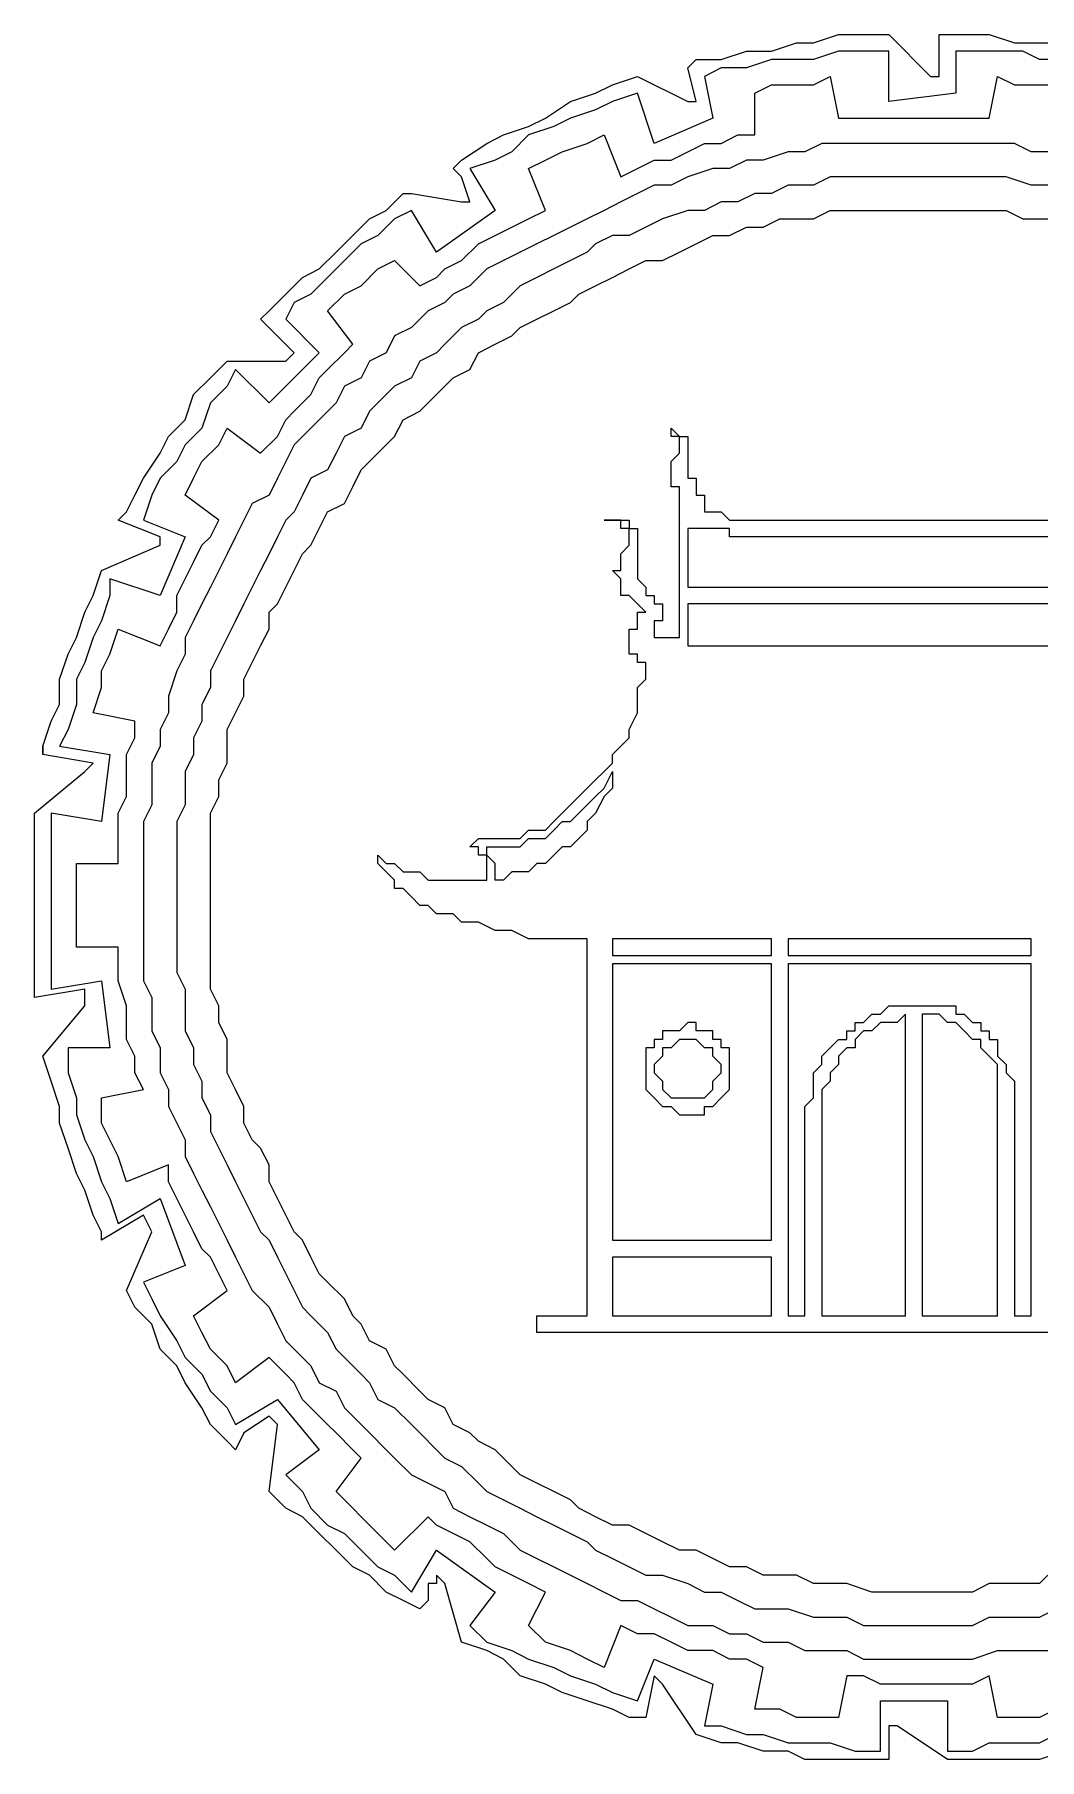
# Model space of a CAD drawing. Extents: x -66030 to 95157, y -13132 to 45879.
# Drawn here: x -56044 to -55575, y 26391 to 27196 of the extents above; entities that cross this region are included whole.
import ezdxf

# ---------------------------------------------------------------- set-up
doc = ezdxf.new("R2010")
doc.units = 0
doc.header["$LTSCALE"] = 100
doc.header["$MEASUREMENT"] = 0
doc.layers.get('0').update_dxf_attribs({"linetype": 'CONTINUOUS'})

msp = doc.modelspace()

# ---------------------------------------------------------------- linework, layer by layer
at = {"lineweight": 0}
for points in [[(-55563.28, 26395.09), (-55575, 26391.18), (-55582.81, 26391.18), (-55594.53, 26391.18), (-55606.25, 26391.18), (-55617.97, 26391.18), (-55641.4, 26406.81), (-55645.31, 26406.81), (-55645.31, 26406.81), (-55645.31, 26406.81), (-55645.31, 26406.81), (-55645.31, 26406.81), (-55645.31, 26406.81), (-55645.31, 26406.81), (-55645.31, 26406.81), (-55645.31, 26406.81), (-55645.31, 26406.81), (-55645.31, 26406.81), (-55645.31, 26406.81), (-55645.31, 26406.81), (-55645.31, 26406.81), (-55645.31, 26406.81), (-55645.31, 26406.81), (-55645.31, 26406.81), (-55645.31, 26406.81), (-55645.31, 26406.81), (-55645.31, 26406.81), (-55645.31, 26406.81), (-55645.31, 26406.81), (-55645.31, 26406.81), (-55645.31, 26406.81), (-55645.31, 26406.81), (-55645.31, 26406.81), (-55645.31, 26406.81), (-55645.31, 26406.81), (-55645.31, 26402.9), (-55645.31, 26402.9), (-55645.31, 26402.9), (-55645.31, 26402.9), (-55645.31, 26402.9), (-55645.31, 26402.9), (-55645.31, 26402.9), (-55645.31, 26402.9), (-55645.31, 26402.9), (-55645.31, 26402.9), (-55645.31, 26402.9), (-55645.31, 26402.9), (-55645.31, 26402.9), (-55645.31, 26402.9), (-55645.31, 26402.9), (-55645.31, 26402.9), (-55645.31, 26402.9), (-55645.31, 26402.9), (-55645.31, 26402.9), (-55645.31, 26402.9), (-55645.31, 26402.9), (-55645.31, 26402.9), (-55645.31, 26402.9), (-55645.31, 26402.9), (-55645.31, 26402.9), (-55645.31, 26402.9), (-55645.31, 26402.9), (-55645.31, 26402.9), (-55645.31, 26402.9), (-55645.31, 26402.9), (-55645.31, 26398.99), (-55645.31, 26398.99), (-55645.31, 26398.99), (-55645.31, 26398.99), (-55645.31, 26398.99), (-55645.31, 26398.99), (-55645.31, 26398.99), (-55645.31, 26398.99), (-55645.31, 26398.99), (-55645.31, 26398.99), (-55645.31, 26398.99), (-55645.31, 26398.99), (-55645.31, 26398.99), (-55645.31, 26398.99), (-55645.31, 26398.99), (-55645.31, 26398.99), (-55645.31, 26398.99), (-55645.31, 26398.99), (-55645.31, 26398.99), (-55645.31, 26398.99), (-55645.31, 26398.99), (-55645.31, 26398.99), (-55645.31, 26398.99), (-55645.31, 26398.99), (-55645.31, 26398.99), (-55645.31, 26398.99), (-55645.31, 26398.99), (-55645.31, 26398.99), (-55645.31, 26398.99), (-55645.31, 26398.99), (-55645.31, 26395.09), (-55645.31, 26395.09), (-55645.31, 26395.09), (-55645.31, 26395.09), (-55645.31, 26395.09), (-55645.31, 26395.09), (-55645.31, 26395.09), (-55645.31, 26391.18), (-55645.31, 26391.18), (-55649.21, 26391.18), (-55660.93, 26391.18), (-55672.65, 26391.18), (-55684.37, 26391.18), (-55692.18, 26395.09), (-55703.9, 26395.09), (-55715.62, 26398.99), (-55723.43, 26398.99), (-55735.15, 26402.9), (-55735.15, 26402.9), (-55735.15, 26402.9), (-55750.77, 26426.34), (-55754.68, 26430.24), (-55758.58, 26410.71), (-55766.39, 26410.71), (-55766.39, 26410.71), (-55774.21, 26414.62), (-55785.92, 26418.52), (-55797.64, 26422.43), (-55805.45, 26426.34), (-55817.17, 26430.24), (-55824.98, 26438.05), (-55832.79, 26441.96), (-55844.51, 26445.87), (-55852.32, 26473.21), (-55856.23, 26477.11), (-55856.23, 26477.11), (-55856.23, 26477.11), (-55856.23, 26477.11), (-55856.23, 26473.21), (-55856.23, 26473.21), (-55856.23, 26473.21), (-55856.23, 26473.21), (-55856.23, 26473.21), (-55860.14, 26473.21), (-55860.14, 26473.21), (-55860.14, 26473.21), (-55860.14, 26473.21), (-55860.14, 26473.21), (-55860.14, 26469.3), (-55860.14, 26469.3), (-55860.14, 26469.3), (-55860.14, 26469.3), (-55860.14, 26469.3), (-55860.14, 26465.4), (-55860.14, 26465.4), (-55864.04, 26461.49), (-55864.04, 26461.49), (-55864.04, 26461.49), (-55864.04, 26461.49), (-55864.04, 26461.49), (-55864.04, 26461.49), (-55864.04, 26461.49), (-55871.85, 26465.4), (-55871.85, 26465.4), (-55879.67, 26469.3), (-55887.48, 26477.11), (-55895.29, 26481.02), (-55903.1, 26488.83), (-55910.91, 26496.64), (-55918.73, 26504.45), (-55926.54, 26508.36), (-55934.35, 26516.17), (-55930.44, 26547.42), (-55934.35, 26551.33), (-55934.35, 26551.33), (-55934.35, 26551.33), (-55946.07, 26543.51), (-55946.07, 26543.51), (-55949.97, 26535.7), (-55949.97, 26535.7), (-55949.97, 26535.7), (-55953.88, 26539.61), (-55961.69, 26547.42), (-55965.6, 26555.23), (-55973.41, 26566.95), (-55977.32, 26574.76), (-55985.13, 26582.57), (-55989.03, 26594.29), (-55996.85, 26602.1), (-56000.75, 26609.92), (-55989.03, 26637.26), (-55992.94, 26645.07), (-56012.47, 26633.35), (-56012.47, 26637.26), (-56016.38, 26645.07), (-56020.28, 26656.79), (-56024.19, 26664.6), (-56028.09, 26676.32), (-56032, 26688.04), (-56032, 26695.85), (-56035.9, 26707.57), (-56039.81, 26719.28), (-56020.28, 26742.72), (-56020.28, 26750.53), (-56043.72, 26746.62), (-56043.72, 26750.53), (-56043.72, 26750.53), (-56043.72, 26750.53), (-56043.72, 26762.25), (-56043.72, 26770.06), (-56043.72, 26781.78), (-56043.72, 26793.5), (-56043.72, 26801.31), (-56043.72, 26813.03), (-56043.72, 26824.74), (-56043.72, 26832.56), (-56043.72, 26832.56), (-56043.72, 26832.56), (-56020.28, 26852.09), (-56016.38, 26855.99), (-56039.81, 26859.9), (-56039.81, 26859.9), (-56039.81, 26859.9), (-56039.81, 26859.9), (-56039.81, 26859.9), (-56039.81, 26859.9), (-56039.81, 26859.9), (-56039.81, 26859.9), (-56039.81, 26859.9), (-56039.81, 26859.9), (-56039.81, 26859.9), (-56039.81, 26859.9), (-56039.81, 26863.8), (-56039.81, 26863.8), (-56035.9, 26875.52), (-56032, 26883.33), (-56032, 26895.05), (-56028.09, 26906.77), (-56024.19, 26914.58), (-56020.28, 26926.3), (-56016.38, 26934.11), (-56012.47, 26945.83), (-55985.13, 26957.55), (-55985.13, 26961.45), (-56004.66, 26969.26), (-56000.75, 26973.17), (-55996.85, 26980.98), (-55992.94, 26988.79), (-55985.13, 27000.51), (-55981.22, 27008.32), (-55973.41, 27016.14), (-55969.5, 27027.85), (-55961.69, 27035.67), (-55953.88, 27043.48), (-55926.54, 27043.48), (-55922.63, 27047.38), (-55938.26, 27063.01), (-55934.35, 27066.91), (-55926.54, 27074.73), (-55918.73, 27082.54), (-55910.91, 27086.44), (-55903.1, 27094.26), (-55895.29, 27102.07), (-55887.48, 27109.88), (-55879.67, 27113.79), (-55871.85, 27121.6), (-55871.85, 27121.6), (-55867.95, 27121.6), (-55844.51, 27117.69), (-55840.61, 27117.69), (-55840.61, 27117.69), (-55840.61, 27117.69), (-55844.51, 27129.41), (-55844.51, 27129.41), (-55848.42, 27133.32), (-55844.51, 27137.22), (-55844.51, 27137.22), (-55844.51, 27137.22), (-55832.79, 27145.03), (-55824.98, 27148.94), (-55813.26, 27152.85), (-55805.45, 27156.75), (-55793.73, 27164.56), (-55782.02, 27168.47), (-55774.21, 27172.38), (-55762.49, 27176.28), (-55739.05, 27164.56), (-55735.15, 27164.56), (-55739.05, 27180.19), (-55735.15, 27184.09), (-55735.15, 27184.09), (-55735.15, 27184.09), (-55723.43, 27184.09), (-55711.71, 27188), (-55699.99, 27188), (-55688.27, 27191.9), (-55680.46, 27191.9), (-55668.74, 27195.81), (-55657.03, 27195.81), (-55645.31, 27195.81), (-55625.78, 27176.28), (-55621.87, 27176.28), (-55621.87, 27176.28), (-55621.87, 27176.28), (-55621.87, 27188), (-55621.87, 27188), (-55621.87, 27195.81), (-55610.15, 27195.81), (-55598.44, 27195.81), (-55586.72, 27191.9), (-55575, 27191.9), (-55563.28, 27191.9)], [(-55563.28, 27184.09), (-55575, 27184.09), (-55582.81, 27188), (-55594.53, 27188), (-55606.25, 27188), (-55614.06, 27188), (-55614.06, 27168.47), (-55645.31, 27164.56), (-55645.31, 27188), (-55657.03, 27188), (-55668.74, 27188), (-55680.46, 27184.09), (-55692.18, 27184.09), (-55699.99, 27184.09), (-55711.71, 27180.19), (-55723.43, 27180.19), (-55731.24, 27176.28), (-55727.33, 27156.75), (-55754.68, 27145.03), (-55762.49, 27168.47), (-55774.21, 27164.56), (-55782.02, 27160.66), (-55793.73, 27156.75), (-55801.55, 27152.85), (-55813.26, 27148.94), (-55821.08, 27141.13), (-55828.89, 27137.22), (-55840.61, 27133.32), (-55828.89, 27113.79), (-55856.23, 27094.26), (-55867.95, 27113.79), (-55875.76, 27109.88), (-55883.57, 27102.07), (-55891.38, 27098.16), (-55899.2, 27090.35), (-55907.01, 27082.54), (-55914.82, 27074.73), (-55922.63, 27070.82), (-55926.54, 27063.01), (-55910.91, 27047.38), (-55934.35, 27023.95), (-55949.97, 27039.57), (-55953.88, 27031.76), (-55961.69, 27023.95), (-55965.6, 27012.23), (-55973.41, 27004.42), (-55977.32, 26996.61), (-55985.13, 26988.79), (-55989.03, 26980.98), (-55992.94, 26969.26), (-55973.41, 26961.45), (-55985.13, 26934.11), (-56008.56, 26941.92), (-56008.56, 26934.11), (-56012.47, 26922.39), (-56016.38, 26914.58), (-56020.28, 26902.86), (-56024.19, 26895.05), (-56024.19, 26883.33), (-56028.09, 26871.62), (-56032, 26863.8), (-56008.56, 26859.9), (-56012.47, 26828.65), (-56035.9, 26832.56), (-56035.9, 26820.84), (-56035.9, 26813.03), (-56035.9, 26801.31), (-56035.9, 26793.5), (-56035.9, 26781.78), (-56035.9, 26773.97), (-56035.9, 26762.25), (-56035.9, 26750.53), (-56012.47, 26754.44), (-56008.56, 26723.19), (-56028.09, 26723.19), (-56028.09, 26711.47), (-56024.19, 26699.75), (-56024.19, 26691.94), (-56020.28, 26680.22), (-56016.38, 26672.41), (-56012.47, 26660.69), (-56008.56, 26652.88), (-56004.66, 26641.16), (-55985.13, 26652.88), (-55973.41, 26621.63), (-55992.94, 26613.82), (-55989.03, 26606.01), (-55985.13, 26598.2), (-55977.32, 26586.48), (-55973.41, 26578.67), (-55965.6, 26570.86), (-55961.69, 26563.04), (-55953.88, 26555.23), (-55949.97, 26547.42), (-55930.44, 26559.14), (-55910.91, 26535.7), (-55926.54, 26523.98), (-55918.73, 26516.17), (-55914.82, 26508.36), (-55907.01, 26500.55), (-55899.2, 26496.64), (-55891.38, 26488.83), (-55883.57, 26481.02), (-55875.76, 26477.11), (-55867.95, 26469.3), (-55856.23, 26488.83), (-55828.89, 26469.3), (-55840.61, 26453.68), (-55832.79, 26445.87), (-55821.08, 26441.96), (-55813.26, 26438.05), (-55801.55, 26434.15), (-55793.73, 26430.24), (-55782.02, 26426.34), (-55774.21, 26422.43), (-55762.49, 26418.52), (-55754.68, 26438.05), (-55727.33, 26426.34), (-55731.24, 26406.81), (-55723.43, 26406.81), (-55711.71, 26402.9), (-55703.9, 26402.9), (-55692.18, 26398.99), (-55680.46, 26398.99), (-55672.65, 26398.99), (-55660.93, 26395.09), (-55649.21, 26395.09), (-55649.21, 26418.52), (-55617.97, 26418.52), (-55617.97, 26395.09), (-55606.25, 26395.09), (-55598.44, 26398.99), (-55586.72, 26398.99), (-55575, 26398.99), (-55567.19, 26402.9)], [(-55567.19, 26414.62), (-55575, 26410.71), (-55586.72, 26410.71), (-55594.53, 26410.71), (-55598.44, 26430.24), (-55606.25, 26426.34), (-55614.06, 26426.34), (-55621.87, 26426.34), (-55629.68, 26426.34), (-55637.5, 26426.34), (-55649.21, 26426.34), (-55657.03, 26430.24), (-55664.84, 26430.24), (-55668.74, 26410.71), (-55676.56, 26410.71), (-55688.27, 26410.71), (-55696.09, 26414.62), (-55707.8, 26414.62), (-55703.9, 26434.15), (-55711.71, 26438.05), (-55719.52, 26438.05), (-55727.33, 26441.96), (-55739.05, 26441.96), (-55746.86, 26445.87), (-55754.68, 26449.77), (-55762.49, 26449.77), (-55770.3, 26453.68), (-55778.11, 26434.15), (-55785.92, 26438.05), (-55793.73, 26441.96), (-55805.45, 26445.87), (-55813.26, 26453.68), (-55805.45, 26469.3), (-55813.26, 26473.21), (-55821.08, 26477.11), (-55828.89, 26481.02), (-55832.79, 26484.92), (-55840.61, 26492.74), (-55848.42, 26496.64), (-55856.23, 26500.55), (-55860.14, 26504.45), (-55875.76, 26488.83), (-55883.57, 26496.64), (-55891.38, 26504.45), (-55895.29, 26508.36), (-55903.1, 26516.17), (-55891.38, 26531.8), (-55895.29, 26535.7), (-55903.1, 26543.51), (-55907.01, 26547.42), (-55914.82, 26555.23), (-55918.73, 26559.14), (-55922.63, 26566.95), (-55926.54, 26570.86), (-55934.35, 26578.67), (-55949.97, 26566.95), (-55953.88, 26574.76), (-55961.69, 26582.57), (-55965.6, 26590.39), (-55969.5, 26598.2), (-55953.88, 26609.92), (-55957.79, 26617.73), (-55961.69, 26625.54), (-55965.6, 26629.45), (-55969.5, 26637.26), (-55973.41, 26645.07), (-55977.32, 26652.88), (-55981.22, 26660.69), (-55981.22, 26668.51), (-56000.75, 26660.69), (-56004.66, 26672.41), (-56008.56, 26680.22), (-56012.47, 26688.04), (-56012.47, 26699.75), (-55992.94, 26703.66), (-55996.85, 26711.47), (-55996.85, 26719.28), (-56000.75, 26727.09), (-56000.75, 26734.91), (-56000.75, 26742.72), (-56004.66, 26754.44), (-56004.66, 26762.25), (-56004.66, 26770.06), (-56024.19, 26770.06), (-56024.19, 26781.78), (-56024.19, 26793.5), (-56024.19, 26801.31), (-56024.19, 26809.12), (-56004.66, 26809.12), (-56004.66, 26816.93), (-56004.66, 26824.74), (-56004.66, 26832.56), (-56000.75, 26840.37), (-56000.75, 26848.18), (-56000.75, 26859.9), (-55996.85, 26867.71), (-55996.85, 26875.52), (-56016.38, 26879.43), (-56012.47, 26891.15), (-56012.47, 26898.96), (-56008.56, 26906.77), (-56004.66, 26918.49), (-55985.13, 26910.68), (-55981.22, 26918.49), (-55977.32, 26926.3), (-55977.32, 26934.11), (-55973.41, 26941.92), (-55969.5, 26949.74), (-55965.6, 26957.55), (-55961.69, 26961.45), (-55957.79, 26969.26), (-55973.41, 26980.98), (-55969.5, 26988.79), (-55965.6, 26996.61), (-55957.79, 27004.42), (-55953.88, 27012.23), (-55938.26, 27000.51), (-55930.44, 27008.32), (-55926.54, 27016.14), (-55922.63, 27020.04), (-55914.82, 27027.85), (-55910.91, 27035.67), (-55907.01, 27039.57), (-55899.2, 27047.38), (-55895.29, 27051.29), (-55907.01, 27066.91), (-55899.2, 27074.73), (-55891.38, 27078.63), (-55883.57, 27086.44), (-55875.76, 27090.35), (-55864.04, 27078.63), (-55856.23, 27082.54), (-55852.32, 27086.44), (-55844.51, 27090.35), (-55836.7, 27098.16), (-55828.89, 27102.07), (-55821.08, 27105.97), (-55813.26, 27109.88), (-55805.45, 27113.79), (-55813.26, 27133.32), (-55805.45, 27137.22), (-55797.64, 27141.13), (-55785.92, 27145.03), (-55778.11, 27148.94), (-55770.3, 27129.41), (-55762.49, 27133.32), (-55754.68, 27137.22), (-55746.86, 27137.22), (-55739.05, 27141.13), (-55731.24, 27145.03), (-55723.43, 27145.03), (-55715.62, 27148.94), (-55707.8, 27148.94), (-55707.8, 27168.47), (-55699.99, 27172.38), (-55692.18, 27172.38), (-55680.46, 27172.38), (-55672.65, 27176.28), (-55668.74, 27156.75), (-55657.03, 27156.75), (-55649.21, 27156.75), (-55637.5, 27156.75), (-55629.68, 27156.75), (-55621.87, 27156.75), (-55614.06, 27156.75), (-55606.25, 27156.75), (-55598.44, 27156.75), (-55594.53, 27176.28), (-55586.72, 27172.38), (-55575, 27172.38), (-55567.19, 27172.38)], [(-55571.09, 27141.13), (-55578.91, 27141.13), (-55586.72, 27145.03), (-55594.53, 27145.03), (-55602.34, 27145.03), (-55614.06, 27145.03), (-55621.87, 27145.03), (-55629.68, 27145.03), (-55637.5, 27145.03), (-55649.21, 27145.03), (-55657.03, 27145.03), (-55664.84, 27145.03), (-55676.56, 27145.03), (-55684.37, 27141.13), (-55692.18, 27141.13), (-55703.9, 27137.22), (-55711.71, 27137.22), (-55719.52, 27133.32), (-55727.33, 27133.32), (-55739.05, 27129.41), (-55746.86, 27125.5), (-55754.68, 27125.5), (-55762.49, 27121.6), (-55770.3, 27117.69), (-55778.11, 27113.79), (-55785.92, 27109.88), (-55793.73, 27105.97), (-55801.55, 27102.07), (-55809.36, 27098.16), (-55817.17, 27094.26), (-55824.98, 27090.35), (-55832.79, 27086.44), (-55840.61, 27078.63), (-55848.42, 27074.73), (-55852.32, 27070.82), (-55860.14, 27066.91), (-55867.95, 27059.1), (-55875.76, 27055.2), (-55879.67, 27047.38), (-55887.48, 27043.48), (-55891.38, 27035.67), (-55899.2, 27031.76), (-55903.1, 27023.95), (-55910.91, 27016.14), (-55914.82, 27012.23), (-55922.63, 27004.42), (-55926.54, 26996.61), (-55930.44, 26988.79), (-55934.35, 26980.98), (-55942.16, 26977.08), (-55946.07, 26969.26), (-55949.97, 26961.45), (-55953.88, 26953.64), (-55957.79, 26945.83), (-55961.69, 26938.02), (-55965.6, 26930.21), (-55969.5, 26922.39), (-55973.41, 26914.58), (-55973.41, 26906.77), (-55977.32, 26898.96), (-55981.22, 26887.24), (-55981.22, 26879.43), (-55985.13, 26871.62), (-55985.13, 26863.8), (-55989.03, 26855.99), (-55989.03, 26844.27), (-55989.03, 26836.46), (-55992.94, 26828.65), (-55992.94, 26820.84), (-55992.94, 26809.12), (-55992.94, 26801.31), (-55992.94, 26793.5), (-55992.94, 26781.78), (-55992.94, 26773.97), (-55992.94, 26766.15), (-55992.94, 26754.44), (-55989.03, 26746.62), (-55989.03, 26738.81), (-55989.03, 26731), (-55985.13, 26723.19), (-55985.13, 26711.47), (-55981.22, 26703.66), (-55981.22, 26695.85), (-55977.32, 26688.04), (-55973.41, 26680.22), (-55973.41, 26672.41), (-55969.5, 26664.6), (-55965.6, 26656.79), (-55961.69, 26648.98), (-55957.79, 26641.16), (-55953.88, 26633.35), (-55949.97, 26625.54), (-55946.07, 26617.73), (-55942.16, 26609.92), (-55934.35, 26602.1), (-55930.44, 26594.29), (-55926.54, 26586.48), (-55922.63, 26582.57), (-55914.82, 26574.76), (-55910.91, 26566.95), (-55903.1, 26563.04), (-55899.2, 26555.23), (-55891.38, 26547.42), (-55887.48, 26543.51), (-55879.67, 26535.7), (-55875.76, 26531.8), (-55867.95, 26523.98), (-55860.14, 26520.08), (-55852.32, 26516.17), (-55848.42, 26508.36), (-55840.61, 26504.45), (-55832.79, 26500.55), (-55824.98, 26496.64), (-55817.17, 26488.83), (-55809.36, 26484.92), (-55801.55, 26481.02), (-55793.73, 26477.11), (-55785.92, 26473.21), (-55778.11, 26469.3), (-55770.3, 26465.4), (-55762.49, 26465.4), (-55754.68, 26461.49), (-55746.86, 26457.58), (-55739.05, 26453.68), (-55727.33, 26453.68), (-55719.52, 26449.77), (-55711.71, 26449.77), (-55703.9, 26445.87), (-55692.18, 26445.87), (-55684.37, 26441.96), (-55676.56, 26441.96), (-55664.84, 26441.96), (-55657.03, 26438.05), (-55649.21, 26438.05), (-55637.5, 26438.05), (-55629.68, 26438.05), (-55621.87, 26438.05), (-55614.06, 26438.05), (-55606.25, 26438.05), (-55594.53, 26441.96), (-55586.72, 26441.96), (-55578.91, 26441.96), (-55571.09, 26441.96)], [(-55571.09, 27125.5), (-55578.91, 27125.5), (-55590.62, 27129.41), (-55598.44, 27129.41), (-55606.25, 27129.41), (-55614.06, 27129.41), (-55621.87, 27129.41), (-55629.68, 27129.41), (-55637.5, 27129.41), (-55645.31, 27129.41), (-55657.03, 27129.41), (-55664.84, 27129.41), (-55672.65, 27129.41), (-55680.46, 27125.5), (-55692.18, 27125.5), (-55699.99, 27121.6), (-55707.8, 27121.6), (-55715.62, 27117.69), (-55723.43, 27117.69), (-55731.24, 27113.79), (-55739.05, 27113.79), (-55750.77, 27109.88), (-55758.58, 27105.97), (-55766.39, 27102.07), (-55774.21, 27102.07), (-55782.02, 27098.16), (-55785.92, 27094.26), (-55793.73, 27090.35), (-55801.55, 27086.44), (-55809.36, 27082.54), (-55817.17, 27078.63), (-55824.98, 27070.82), (-55832.79, 27066.91), (-55836.7, 27063.01), (-55844.51, 27059.1), (-55852.32, 27051.29), (-55856.23, 27047.38), (-55864.04, 27043.48), (-55867.95, 27035.67), (-55875.76, 27031.76), (-55883.57, 27023.95), (-55887.48, 27020.04), (-55891.38, 27012.23), (-55899.2, 27008.32), (-55903.1, 27000.51), (-55907.01, 26992.7), (-55914.82, 26988.79), (-55918.73, 26980.98), (-55922.63, 26973.17), (-55926.54, 26969.26), (-55930.44, 26961.45), (-55934.35, 26953.64), (-55938.26, 26945.83), (-55942.16, 26938.02), (-55946.07, 26930.21), (-55949.97, 26922.39), (-55953.88, 26914.58), (-55957.79, 26906.77), (-55961.69, 26898.96), (-55961.69, 26891.15), (-55965.6, 26883.33), (-55965.6, 26875.52), (-55969.5, 26867.71), (-55969.5, 26859.9), (-55973.41, 26852.09), (-55973.41, 26844.27), (-55973.41, 26836.46), (-55977.32, 26828.65), (-55977.32, 26816.93), (-55977.32, 26809.12), (-55977.32, 26801.31), (-55977.32, 26793.5), (-55977.32, 26781.78), (-55977.32, 26773.97), (-55977.32, 26766.15), (-55977.32, 26758.34), (-55973.41, 26750.53), (-55973.41, 26742.72), (-55973.41, 26731), (-55969.5, 26723.19), (-55969.5, 26715.38), (-55965.6, 26707.57), (-55965.6, 26699.75), (-55961.69, 26691.94), (-55961.69, 26684.13), (-55957.79, 26676.32), (-55953.88, 26668.51), (-55949.97, 26660.69), (-55946.07, 26652.88), (-55942.16, 26645.07), (-55938.26, 26637.26), (-55934.35, 26633.35), (-55930.44, 26625.54), (-55926.54, 26617.73), (-55922.63, 26609.92), (-55918.73, 26602.1), (-55914.82, 26598.2), (-55907.01, 26590.39), (-55903.1, 26582.57), (-55899.2, 26578.67), (-55891.38, 26570.86), (-55887.48, 26566.95), (-55883.57, 26559.14), (-55875.76, 26555.23), (-55867.95, 26547.42), (-55864.04, 26543.51), (-55856.23, 26535.7), (-55852.32, 26531.8), (-55844.51, 26527.89), (-55836.7, 26520.08), (-55832.79, 26516.17), (-55824.98, 26512.27), (-55817.17, 26508.36), (-55809.36, 26504.45), (-55801.55, 26500.55), (-55793.73, 26496.64), (-55785.92, 26492.74), (-55782.02, 26488.83), (-55774.21, 26484.92), (-55766.39, 26481.02), (-55758.58, 26477.11), (-55750.77, 26477.11), (-55739.05, 26473.21), (-55731.24, 26469.3), (-55723.43, 26469.3), (-55715.62, 26465.4), (-55707.8, 26461.49), (-55699.99, 26461.49), (-55692.18, 26461.49), (-55680.46, 26457.58), (-55672.65, 26457.58), (-55664.84, 26457.58), (-55657.03, 26453.68), (-55645.31, 26453.68), (-55637.5, 26453.68), (-55629.68, 26453.68), (-55629.68, 26453.68), (-55621.87, 26453.68), (-55614.06, 26453.68), (-55606.25, 26453.68), (-55598.44, 26457.58), (-55590.62, 26457.58), (-55582.81, 26457.58), (-55575, 26457.58), (-55567.19, 26461.49)], [(-55571.09, 26477.11), (-55575, 26473.21), (-55582.81, 26473.21), (-55590.62, 26473.21), (-55598.44, 26473.21), (-55606.25, 26469.3), (-55614.06, 26469.3), (-55621.87, 26469.3), (-55629.68, 26469.3), (-55637.5, 26469.3), (-55645.31, 26469.3), (-55653.12, 26469.3), (-55664.84, 26473.21), (-55672.65, 26473.21), (-55680.46, 26473.21), (-55688.27, 26477.11), (-55696.09, 26477.11), (-55703.9, 26477.11), (-55711.71, 26481.02), (-55719.52, 26481.02), (-55727.33, 26484.92), (-55735.15, 26488.83), (-55742.96, 26488.83), (-55750.77, 26492.74), (-55758.58, 26496.64), (-55766.39, 26500.55), (-55774.21, 26500.55), (-55782.02, 26504.45), (-55789.83, 26508.36), (-55793.73, 26512.27), (-55801.55, 26516.17), (-55809.36, 26520.08), (-55817.17, 26523.98), (-55821.08, 26527.89), (-55828.89, 26535.7), (-55836.7, 26539.61), (-55840.61, 26543.51), (-55848.42, 26547.42), (-55852.32, 26555.23), (-55860.14, 26559.14), (-55864.04, 26563.04), (-55871.85, 26570.86), (-55875.76, 26574.76), (-55879.67, 26582.57), (-55887.48, 26586.48), (-55891.38, 26594.29), (-55895.29, 26598.2), (-55899.2, 26606.01), (-55907.01, 26613.82), (-55910.91, 26617.73), (-55914.82, 26625.54), (-55918.73, 26633.35), (-55922.63, 26637.26), (-55926.54, 26645.07), (-55930.44, 26652.88), (-55934.35, 26660.69), (-55934.35, 26668.51), (-55938.26, 26676.32), (-55942.16, 26680.22), (-55946.07, 26688.04), (-55946.07, 26695.85), (-55949.97, 26703.66), (-55953.88, 26711.47), (-55953.88, 26719.28), (-55953.88, 26727.09), (-55957.79, 26734.91), (-55957.79, 26742.72), (-55961.69, 26750.53), (-55961.69, 26758.34), (-55961.69, 26766.15), (-55961.69, 26773.97), (-55961.69, 26785.68), (-55961.69, 26793.5), (-55961.69, 26801.31), (-55961.69, 26809.12), (-55961.69, 26816.93), (-55961.69, 26824.74), (-55961.69, 26832.56), (-55957.79, 26840.37), (-55957.79, 26848.18), (-55953.88, 26855.99), (-55953.88, 26863.8), (-55953.88, 26871.62), (-55949.97, 26879.43), (-55946.07, 26887.24), (-55946.07, 26895.05), (-55942.16, 26902.86), (-55938.26, 26910.68), (-55934.35, 26918.49), (-55934.35, 26926.3), (-55930.44, 26930.21), (-55926.54, 26938.02), (-55922.63, 26945.83), (-55918.73, 26953.64), (-55914.82, 26957.55), (-55910.91, 26965.36), (-55907.01, 26973.17), (-55899.2, 26977.08), (-55895.29, 26984.89), (-55891.38, 26992.7), (-55887.48, 26996.61), (-55879.67, 27004.42), (-55875.76, 27008.32), (-55871.85, 27016.14), (-55864.04, 27020.04), (-55860.14, 27023.95), (-55852.32, 27031.76), (-55848.42, 27035.67), (-55840.61, 27039.57), (-55836.7, 27047.38), (-55828.89, 27051.29), (-55821.08, 27055.2), (-55817.17, 27059.1), (-55809.36, 27063.01), (-55801.55, 27066.91), (-55793.73, 27070.82), (-55789.83, 27074.73), (-55782.02, 27078.63), (-55774.21, 27082.54), (-55766.39, 27086.44), (-55758.58, 27090.35), (-55750.77, 27090.35), (-55742.96, 27094.26), (-55735.15, 27098.16), (-55727.33, 27102.07), (-55719.52, 27102.07), (-55711.71, 27105.97), (-55703.9, 27105.97), (-55696.09, 27109.88), (-55688.27, 27109.88), (-55680.46, 27109.88), (-55672.65, 27113.79), (-55664.84, 27113.79), (-55653.12, 27113.79), (-55645.31, 27113.79), (-55637.5, 27113.79), (-55629.68, 27113.79), (-55621.87, 27113.79), (-55614.06, 27113.79), (-55606.25, 27113.79), (-55598.44, 27113.79), (-55590.62, 27113.79), (-55582.81, 27109.88), (-55575, 27109.88), (-55567.19, 27109.88)], [(-55461.73, 26590.39), (-55809.36, 26590.39), (-55809.36, 26590.39), (-55809.36, 26598.2), (-55785.92, 26598.2), (-55785.92, 26773.97), (-55789.83, 26773.97), (-55793.73, 26773.97), (-55801.55, 26773.97), (-55809.36, 26773.97), (-55813.26, 26773.97), (-55821.08, 26777.87), (-55828.89, 26777.87), (-55836.7, 26781.78), (-55844.51, 26781.78), (-55848.42, 26785.68), (-55852.32, 26785.68), (-55856.23, 26785.68), (-55860.14, 26789.59), (-55864.04, 26789.59), (-55867.95, 26793.5), (-55871.85, 26797.4), (-55875.76, 26797.4), (-55875.76, 26801.31), (-55879.67, 26805.21), (-55883.57, 26809.12), (-55883.57, 26813.03), (-55883.57, 26813.03), (-55883.57, 26813.03), (-55879.67, 26809.12), (-55875.76, 26809.12), (-55871.85, 26805.21), (-55867.95, 26805.21), (-55864.04, 26805.21), (-55860.14, 26801.31), (-55856.23, 26801.31), (-55852.32, 26801.31), (-55848.42, 26801.31), (-55840.61, 26801.31), (-55836.7, 26801.31), (-55832.79, 26801.31), (-55832.79, 26805.21), (-55832.79, 26805.21), (-55832.79, 26809.12), (-55832.79, 26813.03), (-55836.7, 26813.03), (-55836.7, 26816.93), (-55836.7, 26816.93), (-55840.61, 26816.93), (-55836.7, 26820.84), (-55828.89, 26820.84), (-55824.98, 26820.84), (-55817.17, 26820.84), (-55813.26, 26824.74), (-55805.45, 26824.74), (-55801.55, 26828.65), (-55797.64, 26832.56), (-55793.73, 26836.46), (-55789.83, 26840.37), (-55785.92, 26844.27), (-55782.02, 26848.18), (-55778.11, 26852.09), (-55774.21, 26855.99), (-55774.21, 26859.9), (-55770.3, 26863.8), (-55766.39, 26867.71), (-55766.39, 26871.62), (-55762.49, 26879.43), (-55762.49, 26887.24), (-55762.49, 26891.15), (-55758.58, 26895.05), (-55758.58, 26898.96), (-55758.58, 26902.86), (-55762.49, 26902.86), (-55762.49, 26906.77), (-55766.39, 26906.77), (-55766.39, 26906.77), (-55766.39, 26910.68), (-55766.39, 26910.68), (-55766.39, 26910.68), (-55766.39, 26910.68), (-55766.39, 26914.58), (-55766.39, 26914.58), (-55766.39, 26918.49), (-55766.39, 26918.49), (-55762.49, 26918.49), (-55762.49, 26918.49), (-55762.49, 26922.39), (-55762.49, 26926.3), (-55758.58, 26926.3), (-55758.58, 26926.3), (-55762.49, 26930.21), (-55762.49, 26930.21), (-55762.49, 26930.21), (-55762.49, 26930.21), (-55766.39, 26934.11), (-55766.39, 26934.11), (-55770.3, 26934.11), (-55770.3, 26938.02), (-55770.3, 26938.02), (-55770.3, 26941.92), (-55770.3, 26941.92), (-55774.21, 26945.83), (-55770.3, 26945.83), (-55770.3, 26949.74), (-55770.3, 26949.74), (-55770.3, 26953.64), (-55766.39, 26957.55), (-55766.39, 26957.55), (-55766.39, 26961.45), (-55766.39, 26961.45), (-55766.39, 26965.36), (-55766.39, 26965.36), (-55766.39, 26965.36), (-55770.3, 26965.36), (-55770.3, 26965.36), (-55770.3, 26969.26), (-55774.21, 26969.26), (-55774.21, 26969.26), (-55778.11, 26969.26), (-55774.21, 26969.26), (-55774.21, 26969.26), (-55770.3, 26969.26), (-55770.3, 26969.26), (-55766.39, 26969.26), (-55766.39, 26969.26), (-55766.39, 26965.36), (-55762.49, 26965.36), (-55762.49, 26965.36), (-55762.49, 26961.45), (-55762.49, 26961.45), (-55762.49, 26961.45), (-55762.49, 26957.55), (-55762.49, 26957.55), (-55762.49, 26953.64), (-55762.49, 26953.64), (-55762.49, 26949.74), (-55762.49, 26945.83), (-55762.49, 26945.83), (-55762.49, 26941.92), (-55762.49, 26941.92), (-55758.58, 26938.02), (-55758.58, 26938.02), (-55758.58, 26934.11), (-55754.68, 26934.11), (-55754.68, 26930.21), (-55754.68, 26930.21), (-55750.77, 26930.21), (-55750.77, 26930.21), (-55750.77, 26926.3), (-55750.77, 26922.39), (-55750.77, 26922.39), (-55754.68, 26922.39), (-55754.68, 26918.49), (-55754.68, 26918.49), (-55754.68, 26918.49), (-55754.68, 26914.58), (-55754.68, 26914.58), (-55750.77, 26914.58), (-55750.77, 26914.58), (-55750.77, 26914.58), (-55746.86, 26914.58), (-55746.86, 26914.58), (-55742.96, 26914.58), (-55742.96, 26914.58), (-55742.96, 26914.58), (-55742.96, 26969.26), (-55742.96, 26969.26), (-55742.96, 26969.26), (-55742.96, 26969.26), (-55742.96, 26973.17), (-55742.96, 26973.17), (-55742.96, 26973.17), (-55742.96, 26977.08), (-55742.96, 26977.08), (-55742.96, 26980.98), (-55742.96, 26980.98), (-55742.96, 26980.98), (-55742.96, 26984.89), (-55742.96, 26984.89), (-55746.86, 26984.89), (-55746.86, 26988.79), (-55746.86, 26988.79), (-55746.86, 26988.79), (-55746.86, 26992.7), (-55746.86, 26992.7), (-55746.86, 26996.61), (-55742.96, 27000.51), (-55742.96, 27000.51), (-55742.96, 27000.51), (-55742.96, 27004.42), (-55742.96, 27004.42), (-55742.96, 27008.32), (-55742.96, 27008.32), (-55746.86, 27008.32), (-55746.86, 27012.23), (-55746.86, 27012.23), (-55746.86, 27012.23), (-55746.86, 27012.23), (-55742.96, 27008.32), (-55742.96, 27008.32), (-55742.96, 27008.32), (-55739.05, 27008.32), (-55739.05, 27004.42), (-55739.05, 27000.51), (-55739.05, 27000.51), (-55739.05, 26996.61), (-55739.05, 26992.7), (-55739.05, 26992.7), (-55739.05, 26988.79), (-55739.05, 26988.79), (-55735.15, 26988.79), (-55735.15, 26984.89), (-55735.15, 26984.89), (-55735.15, 26980.98), (-55731.24, 26980.98), (-55731.24, 26977.08), (-55731.24, 26977.08), (-55731.24, 26973.17), (-55731.24, 26973.17), (-55731.24, 26973.17), (-55727.33, 26973.17), (-55727.33, 26973.17), (-55723.43, 26973.17), (-55719.52, 26969.26), (-55719.52, 26969.26), (-55719.52, 26969.26), (-55539.85, 26969.26)], [(-55535.94, 26961.45), (-55719.52, 26961.45), (-55719.52, 26961.45), (-55719.52, 26965.36), (-55723.43, 26965.36), (-55723.43, 26965.36), (-55727.33, 26965.36), (-55727.33, 26965.36), (-55727.33, 26965.36), (-55731.24, 26965.36), (-55731.24, 26965.36), (-55731.24, 26965.36), (-55735.15, 26965.36), (-55735.15, 26965.36), (-55735.15, 26965.36), (-55739.05, 26965.36), (-55739.05, 26961.45), (-55739.05, 26961.45), (-55739.05, 26938.02), (-55524.22, 26938.02)]]:
    msp.add_lwpolyline(points, dxfattribs=at)
for points in [[(-55739.05, 26930.21), (-55739.05, 26910.68), (-55524.22, 26910.68), (-55524.22, 26930.21), (-55739.05, 26930.21)], [(-56039.81, 26863.8), (-56039.81, 26859.9), (-56039.81, 26863.8)], [(-56039.81, 26859.9), (-56039.81, 26859.9), (-56039.81, 26859.9)], [(-56039.81, 26859.9), (-56039.81, 26859.9), (-56039.81, 26859.9)], [(-56039.81, 26859.9), (-56039.81, 26859.9), (-56039.81, 26859.9)], [(-56039.81, 26859.9), (-56039.81, 26859.9), (-56039.81, 26859.9)], [(-56039.81, 26859.9), (-56039.81, 26859.9), (-56039.81, 26859.9)], [(-55774.21, 26852.09), (-55774.21, 26844.27), (-55778.11, 26840.37), (-55782.02, 26832.56), (-55785.92, 26828.65), (-55785.92, 26824.74), (-55789.83, 26820.84), (-55793.73, 26816.93), (-55797.64, 26816.93), (-55801.55, 26813.03), (-55805.45, 26809.12), (-55809.36, 26809.12), (-55813.26, 26805.21), (-55817.17, 26805.21), (-55821.08, 26805.21), (-55824.98, 26801.31), (-55828.89, 26801.31), (-55828.89, 26805.21), (-55828.89, 26809.12), (-55828.89, 26809.12), (-55832.79, 26813.03), (-55832.79, 26813.03), (-55832.79, 26816.93), (-55832.79, 26816.93), (-55828.89, 26816.93), (-55828.89, 26816.93), (-55824.98, 26816.93), (-55821.08, 26816.93), (-55821.08, 26816.93), (-55817.17, 26816.93), (-55813.26, 26820.84), (-55809.36, 26820.84), (-55805.45, 26820.84), (-55801.55, 26824.74), (-55797.64, 26828.65), (-55793.73, 26828.65), (-55789.83, 26832.56), (-55785.92, 26836.46), (-55782.02, 26840.37), (-55778.11, 26844.27), (-55774.21, 26852.09)], [(-56043.72, 26832.56), (-56043.72, 26832.56), (-56043.72, 26832.56)], [(-55699.99, 26773.97), (-55739.05, 26773.97), (-55739.05, 26773.97), (-55774.21, 26773.97), (-55774.21, 26766.15), (-55699.99, 26766.15), (-55699.99, 26773.97)], [(-55692.18, 26773.97), (-55692.18, 26766.15), (-55578.91, 26766.15), (-55578.91, 26773.97), (-55692.18, 26773.97)], [(-55699.99, 26762.25), (-55774.21, 26762.25), (-55774.21, 26633.35), (-55699.99, 26633.35), (-55699.99, 26762.25)], [(-55692.18, 26762.25), (-55692.18, 26598.2), (-55684.37, 26598.2), (-55684.37, 26680.22), (-55684.37, 26688.04), (-55684.37, 26691.94), (-55684.37, 26695.85), (-55680.46, 26699.75), (-55680.46, 26703.66), (-55680.46, 26707.57), (-55680.46, 26711.47), (-55676.56, 26715.38), (-55676.56, 26719.28), (-55672.65, 26723.19), (-55668.74, 26727.09), (-55668.74, 26727.09), (-55664.84, 26727.09), (-55664.84, 26731), (-55660.93, 26731), (-55660.93, 26734.91), (-55657.03, 26734.91), (-55653.12, 26738.81), (-55649.21, 26738.81), (-55645.31, 26742.72), (-55641.4, 26742.72), (-55637.5, 26742.72), (-55637.5, 26742.72), (-55633.59, 26742.72), (-55629.68, 26742.72), (-55625.78, 26742.72), (-55625.78, 26742.72), (-55621.87, 26742.72), (-55617.97, 26742.72), (-55614.06, 26742.72), (-55614.06, 26738.81), (-55610.15, 26738.81), (-55606.25, 26734.91), (-55606.25, 26734.91), (-55602.34, 26734.91), (-55602.34, 26731), (-55598.44, 26731), (-55598.44, 26727.09), (-55594.53, 26727.09), (-55594.53, 26723.19), (-55594.53, 26719.28), (-55590.62, 26715.38), (-55590.62, 26711.47), (-55586.72, 26707.57), (-55586.72, 26703.66), (-55586.72, 26699.75), (-55586.72, 26691.94), (-55586.72, 26684.13), (-55586.72, 26598.2), (-55578.91, 26598.2), (-55578.91, 26762.25), (-55692.18, 26762.25)], [(-55637.5, 26598.2), (-55637.5, 26738.81), (-55641.4, 26734.91), (-55645.31, 26734.91), (-55649.21, 26734.91), (-55653.12, 26731), (-55653.12, 26731), (-55657.03, 26731), (-55660.93, 26727.09), (-55660.93, 26723.19), (-55664.84, 26723.19), (-55668.74, 26719.28), (-55668.74, 26715.38), (-55672.65, 26711.47), (-55672.65, 26707.57), (-55676.56, 26703.66), (-55676.56, 26699.75), (-55676.56, 26695.85), (-55676.56, 26691.94), (-55676.56, 26688.04), (-55676.56, 26676.32), (-55676.56, 26598.2), (-55637.5, 26598.2)], [(-55629.68, 26738.81), (-55629.68, 26598.2), (-55594.53, 26598.2), (-55594.53, 26684.13), (-55594.53, 26691.94), (-55594.53, 26699.75), (-55594.53, 26703.66), (-55594.53, 26707.57), (-55594.53, 26711.47), (-55594.53, 26715.38), (-55598.44, 26719.28), (-55602.34, 26723.19), (-55602.34, 26727.09), (-55606.25, 26727.09), (-55606.25, 26727.09), (-55610.15, 26731), (-55610.15, 26731), (-55614.06, 26734.91), (-55614.06, 26734.91), (-55617.97, 26734.91), (-55617.97, 26734.91), (-55621.87, 26738.81), (-55625.78, 26738.81), (-55625.78, 26738.81), (-55629.68, 26738.81)], [(-55739.05, 26691.94), (-55735.15, 26691.94), (-55735.15, 26691.94), (-55731.24, 26691.94), (-55731.24, 26695.85), (-55727.33, 26695.85), (-55727.33, 26695.85), (-55727.33, 26695.85), (-55723.43, 26699.75), (-55723.43, 26699.75), (-55723.43, 26699.75), (-55719.52, 26703.66), (-55719.52, 26703.66), (-55719.52, 26707.57), (-55719.52, 26707.57), (-55719.52, 26711.47), (-55719.52, 26711.47), (-55719.52, 26715.38), (-55719.52, 26715.38), (-55719.52, 26719.28), (-55719.52, 26719.28), (-55719.52, 26723.19), (-55723.43, 26723.19), (-55723.43, 26727.09), (-55723.43, 26727.09), (-55727.33, 26727.09), (-55727.33, 26731), (-55727.33, 26731), (-55731.24, 26731), (-55731.24, 26731), (-55735.15, 26731), (-55735.15, 26734.91), (-55739.05, 26734.91), (-55739.05, 26734.91), (-55742.96, 26731), (-55742.96, 26731), (-55746.86, 26731), (-55746.86, 26731), (-55750.77, 26731), (-55750.77, 26727.09), (-55754.68, 26727.09), (-55754.68, 26727.09), (-55754.68, 26723.19), (-55758.58, 26723.19), (-55758.58, 26719.28), (-55758.58, 26719.28), (-55758.58, 26715.38), (-55758.58, 26715.38), (-55758.58, 26711.47), (-55758.58, 26711.47), (-55758.58, 26707.57), (-55758.58, 26707.57), (-55758.58, 26703.66), (-55758.58, 26703.66), (-55754.68, 26699.75), (-55754.68, 26699.75), (-55754.68, 26699.75), (-55750.77, 26695.85), (-55750.77, 26695.85), (-55746.86, 26695.85), (-55746.86, 26695.85), (-55742.96, 26691.94), (-55742.96, 26691.94), (-55739.05, 26691.94), (-55739.05, 26691.94)], [(-55739.05, 26699.75), (-55739.05, 26699.75), (-55735.15, 26699.75), (-55735.15, 26699.75), (-55731.24, 26699.75), (-55731.24, 26699.75), (-55727.33, 26703.66), (-55727.33, 26703.66), (-55727.33, 26703.66), (-55727.33, 26707.57), (-55723.43, 26711.47), (-55723.43, 26711.47), (-55723.43, 26711.47), (-55723.43, 26715.38), (-55723.43, 26715.38), (-55727.33, 26719.28), (-55727.33, 26719.28), (-55727.33, 26723.19), (-55727.33, 26723.19), (-55731.24, 26723.19), (-55731.24, 26723.19), (-55735.15, 26727.09), (-55735.15, 26727.09), (-55739.05, 26727.09), (-55739.05, 26727.09), (-55739.05, 26727.09), (-55742.96, 26727.09), (-55742.96, 26727.09), (-55746.86, 26723.19), (-55746.86, 26723.19), (-55750.77, 26723.19), (-55750.77, 26723.19), (-55750.77, 26719.28), (-55750.77, 26719.28), (-55754.68, 26715.38), (-55754.68, 26715.38), (-55754.68, 26711.47), (-55754.68, 26711.47), (-55754.68, 26711.47), (-55750.77, 26707.57), (-55750.77, 26703.66), (-55750.77, 26703.66), (-55750.77, 26703.66), (-55746.86, 26699.75), (-55746.86, 26699.75), (-55742.96, 26699.75), (-55742.96, 26699.75), (-55739.05, 26699.75), (-55739.05, 26699.75)], [(-55699.99, 26625.54), (-55774.21, 26625.54), (-55774.21, 26598.2), (-55699.99, 26598.2), (-55699.99, 26625.54)]]:
    msp.add_lwpolyline(points, close=True, dxfattribs=at)

doc.saveas('drawing.dxf')
